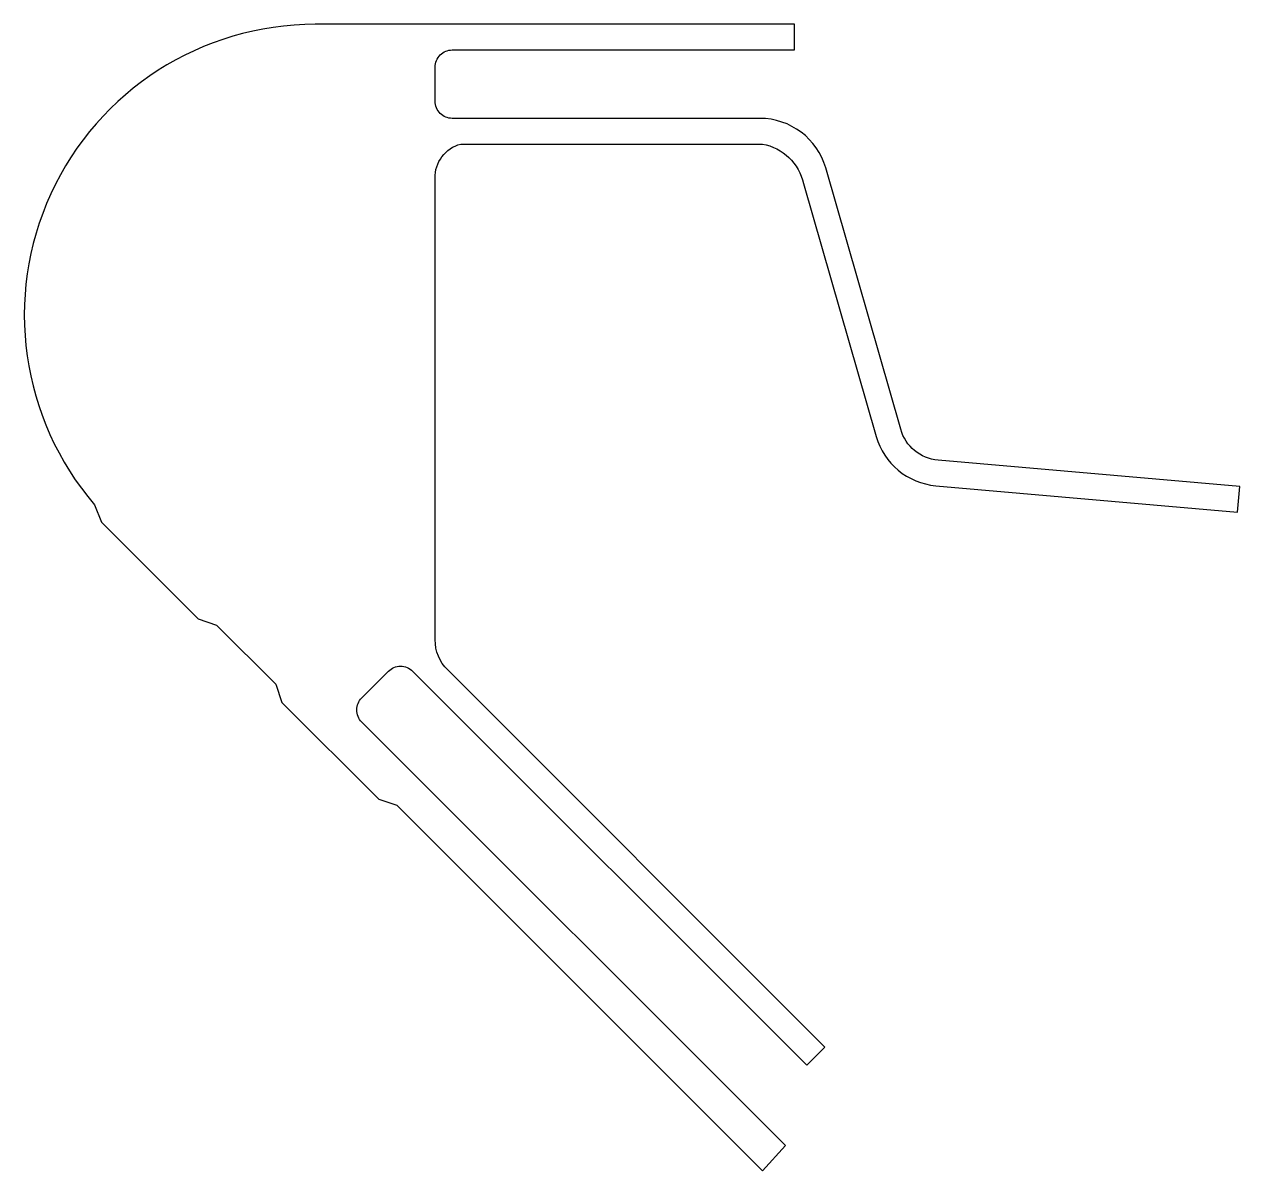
# Model space of a CAD drawing. Extents: x 7 to 78, y 218 to 285.
import ezdxf

# ---------------------------------------------------------------- set-up
doc = ezdxf.new("R2010")
doc.units = 0
doc.header["$LTSCALE"] = 15
doc.layers.get('0').update_dxf_attribs({"linetype": 'CONTINUOUS'})

msp = doc.modelspace()

# ---------------------------------------------------------------- linework, layer by layer
at = {"color": 0, "linetype": 'BYBLOCK'}
msp.add_lwpolyline([(58.189, 261.318), (53.81, 276.589, 0.334595), (49.965, 279.487), (31.992, 279.487, -0.414214), (30.992, 280.487), (30.992, 282.487, -0.414214), (31.992, 283.487), (51.992, 283.487), (51.992, 284.987), (23.992, 284.987, 0.64133), (11.102, 256.903), (11.501, 255.888), (17.158, 250.231), (18.219, 249.877), (21.684, 246.413), (22.037, 245.352), (27.694, 239.695), (28.755, 239.341), (50.109, 217.987), (51.455, 219.459), (26.706, 244.207, -0.414214), (26.706, 245.622), (28.262, 247.177, -0.414214), (29.676, 247.177), (52.702, 224.151), (53.762, 225.212), (31.724, 247.25, -0.198912), (30.992, 249.018), (30.992, 275.987, -0.351472), (32.492, 277.987), (50.108, 277.987, -0.301988), (52.511, 275.676), (56.747, 260.904, 0.310508), (60.243, 258.022), (77.861, 256.481), (77.992, 257.975), (60.374, 259.516, -0.310508)], format="xyb", close=True, dxfattribs=at)

doc.saveas('drawing.dxf')
